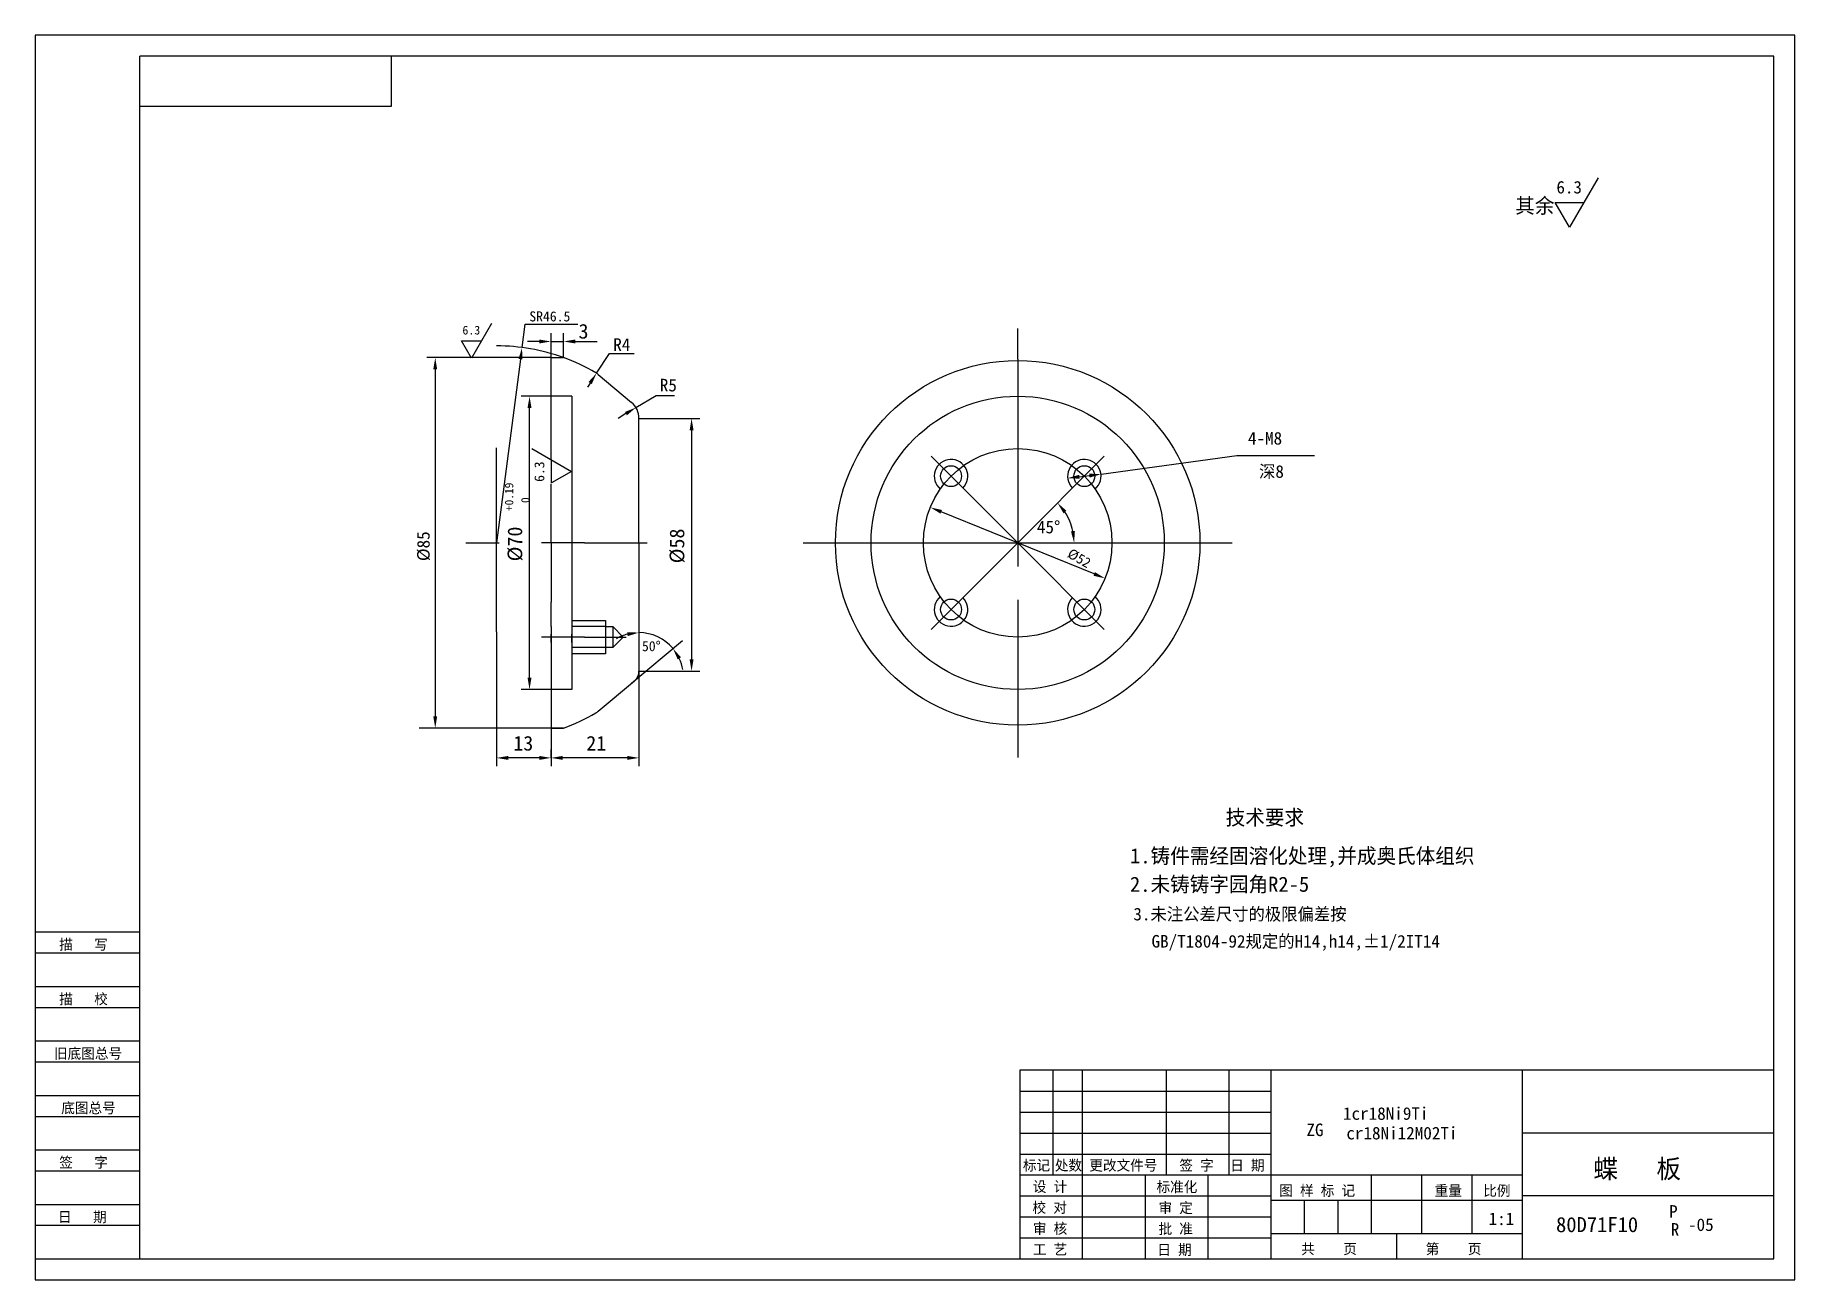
# Model space of a CAD drawing. Header units: metres. Extents: x 0 to 420, y 0 to 297.
import ezdxf

# ---------------------------------------------------------------- set-up
doc = ezdxf.new("R2010")
doc.units = ezdxf.units.M
for name, color, linetype in [('C', 6, 'Continuous'), ('D', 1, 'Continuous'), ('FL', 5, 'Continuous'), ('HA', 5, 'Continuous'), ('T', 7, 'Continuous'), ('TL', 4, 'Continuous')]:
    doc.layers.add(name, color=color, linetype=linetype)

# ---------------------------------------------------------------- blocks, each defined once
blk = doc.blocks.new('TUKUN3')
at = {"layer": 'FL'}
for p, q in [((0, 297), (0, 0)), ((420, 297), (0, 297)), ((420, 0), (420, 297)), ((0, 78), (25, 78)), ((0, 70), (25, 70)), ((0, 65), (25, 65)), ((0, 57), (25, 57)), ((0, 52), (25, 52)), ((243, 25), (243, 50)), ((250, 5), (250, 50)), ((270, 25), (270, 50)), ((285, 25), (285, 50)), ((0, 44), (25, 44)), ((235, 45), (295, 45)), ((0, 39), (25, 39)), ((235, 40), (295, 40)), ((235, 35), (295, 35)), ((0, 31), (25, 31)), ((235, 30), (295, 30)), ((0, 26), (25, 26)), ((280, 5), (280, 25)), ((0, 18), (25, 18)), ((235, 20), (295, 20)), ((0, 13), (25, 13)), ((235, 15), (295, 15)), ((235, 10), (295, 10)), ((0, 0), (420, 0))]:
    blk.add_line(p, q, dxfattribs=at)
at = {"layer": 'TL'}
for p, q in [((25, 5), (25, 292)), ((415, 292), (25, 292)), ((85, 292), (85, 280)), ((415, 5), (415, 292)), ((85, 280), (25, 280)), ((0, 83), (25, 83)), ((235, 50), (235, 5)), ((415, 50), (235, 50)), ((295, 5), (295, 50)), ((355, 5), (355, 50)), ((415, 35), (355, 35)), ((355, 25), (235, 25)), ((265, 5), (265, 25)), ((319, 11), (319, 25)), ((331, 11), (331, 25)), ((343, 11), (343, 25)), ((295, 19), (355, 19)), ((303, 11), (303, 19)), ((311, 11), (311, 19)), ((415, 20), (355, 20)), ((355, 11), (295, 11)), ((325, 5), (325, 11)), ((0, 5), (415, 5))]:
    blk.add_line(p, q, dxfattribs=at)
at = {"layer": 'T'}
for s, p in [('描   写', (5.74, 78.76)), ('描   校', (5.74, 65.76)), ('旧底图总号', (4.49, 52.76)), ('底图总号', (6.22, 39.76)), ('签   字', (5.74, 26.76)), ('标记', (235.75, 26.07)), ('处数', (243.38, 26.07)), ('更改文件号', (251.61, 26.07)), ('签 字', (273.1, 26.07)), ('日 期', (285.23, 26.07)), ('设 计', (238.14, 20.99)), ('标准化', (267.65, 20.93)), ('图 样 标 记', (296.95, 20.04)), ('重量', (334.03, 20.04)), ('比例', (345.64, 20.04)), ('校 对', (238.05, 15.99)), ('审 定', (268.13, 15.93)), ('日   期', (5.45, 13.76)), ('审 核', (238.14, 10.99)), ('批 准', (268.13, 10.93)), ('工 艺', (238.14, 5.99)), ('日 期', (267.84, 5.93)), ('共    页', (302.18, 6.13)), ('第    页', (331.9, 6.13))]:
    blk.add_text(s, height=2.5, dxfattribs=at).set_placement(p)

msp = doc.modelspace()

# ---------------------------------------------------------------- linework, layer by layer
at = {"layer": 'C'}
for p, q in [((234.51, 219.73), (234.51, 227.04)), ((234.51, 219.73), (234.51, 170.18)), ((110.12, 154.65), (110.12, 198.52)), ((234.51, 175.86), (213.86, 196.51)), ((234.51, 175.86), (255.17, 196.51)), ((102.8, 175.86), (110.78, 175.86)), ((131.12, 175.86), (120.86, 175.86)), ((131.12, 175.86), (144.12, 175.86)), ((144.12, 175.86), (146.07, 175.86)), ((183.29, 175.86), (285.73, 175.86)), ((234.51, 175.86), (213.86, 155.2)), ((234.51, 175.86), (255.17, 155.2)), ((234.51, 162.23), (234.51, 124.67)), ((131.12, 153.36), (120.86, 153.36)), ((131.12, 153.36), (133.78, 153.36)), ((133.78, 153.36), (138.59, 153.36)), ((138.59, 153.36), (141.05, 153.36)), ((126.12, 131.66), (123.12, 131.66))]:
    msp.add_line(p, q, dxfattribs=at)
msp.add_circle((234.51, 175.86), 22.5, dxfattribs=at)
at = {"layer": 'D'}
for p, q in [((108.94, 228.22), (104.16, 219.94)), ((116.2, 222.46), (116.92, 228.02)), ((116.92, 228.02), (126.19, 228.02)), ((126.19, 228.02), (129.53, 228.02)), ((104.16, 219.94), (101.77, 224.08)), ((101.77, 224.08), (106.55, 224.08)), ((123.12, 220.05), (93.49, 220.05)), ((115.84, 219.69), (110.12, 175.86)), ((133.99, 216.34), (137.05, 221.03)), ((137.05, 221.03), (140.8, 221.03)), ((140.8, 221.03), (142.93, 221.03)), ((95.49, 217.25), (95.49, 134.46)), ((123.12, 210.86), (116, 210.86)), ((132.46, 213.99), (131.81, 212.99)), ((143.39, 208.14), (148.18, 211.05)), ((148.18, 211.05), (152.61, 211.05)), ((118, 143.66), (118, 208.06)), ((141, 206.69), (139.12, 205.54)), ((144.12, 205.54), (158.68, 205.54)), ((156.68, 202.74), (156.68, 148.04)), ((118.52, 198.38), (127.99, 192.91)), ((123.25, 190.18), (123.25, 195.65)), ((254.4, 192.23), (286.82, 196.68)), ((286.82, 196.68), (305.38, 196.68)), ((127.99, 192.91), (123.25, 190.18)), ((249.23, 191.63), (251.61, 191.9)), ((252.76, 168.44), (216.26, 183.27)), ((128.12, 157.36), (136.12, 157.36)), ((110.12, 154.65), (110.12, 122.54)), ((123.12, 152.06), (123.12, 154.06)), ((128.12, 152.06), (128.12, 154.06)), ((142.35, 142.35), (154.48, 152.53)), ((136.12, 149.36), (128.12, 149.36)), ((123.12, 144.03), (123.12, 140.86)), ((144.12, 145.24), (158.68, 145.24)), ((144.12, 145.24), (144.12, 122.54)), ((123.12, 140.86), (116, 140.86)), ((123.12, 131.66), (91.67, 131.66)), ((123.12, 124.54), (123.12, 126.54)), ((120.32, 124.54), (112.92, 124.54)), ((141.32, 124.54), (125.92, 124.54))]:
    msp.add_line(p, q, dxfattribs=at)
for centre, radius, start, end in [((110.12, 175.86), 47, 70.1, 90), ((218.6, 191.77), 4, 315, 230.1), ((250.42, 191.77), 4, 309.9, 225), ((234.51, 175.86), 13.47, 11.93, 33.07), ((218.6, 159.95), 4, 129.9, 45), ((250.42, 159.95), 4, 135, 50.1), ((144.12, 143.84), 10.6, 105.18, 120.36), ((144.12, 143.84), 10.6, 40, 90), ((144.12, 143.84), 10.6, 9.64, 24.82)]:
    msp.add_arc(centre, radius, start, end, dxfattribs=at)
for points in [[(95.02, 217.25), (95.95, 217.25), (95.49, 220.05)], [(116.3, 219.63), (115.37, 219.75), (116.2, 222.46)], [(132.85, 213.74), (132.07, 214.25), (133.99, 216.34)], [(117.53, 208.06), (118.46, 208.06), (118, 210.86)], [(141.24, 206.29), (140.76, 207.09), (143.39, 208.14)], [(156.21, 202.74), (157.14, 202.74), (156.68, 205.54)], [(249.28, 191.17), (249.18, 192.09), (246.45, 191.31)], [(251.67, 191.44), (251.56, 192.37), (254.4, 192.23)], [(245.44, 182.91), (246.16, 183.5), (244.04, 185.38)], [(216.08, 182.84), (216.44, 183.7), (213.67, 184.32)], [(248.16, 178.69), (247.23, 178.59), (247.98, 175.86)], [(252.59, 168.01), (252.94, 168.88), (255.36, 167.39)], [(141.28, 154.53), (141.41, 153.6), (144.12, 154.44)], [(153.35, 148.04), (154.14, 148.54), (152.24, 150.65)], [(156.21, 148.04), (157.14, 148.04), (156.68, 145.24)], [(117.53, 143.66), (118.46, 143.66), (118, 140.86)], [(95.02, 134.46), (95.95, 134.46), (95.49, 131.66)], [(112.92, 125.01), (112.92, 124.07), (110.12, 124.54)], [(120.32, 125.01), (120.32, 124.07), (123.12, 124.54)], [(125.92, 125.01), (125.92, 124.07), (123.12, 124.54)], [(141.32, 125.01), (141.32, 124.07), (144.12, 124.54)]]:
    msp.add_solid(points, dxfattribs=at)
at = {"layer": 'HA'}
for p, q in [((373.05, 263), (366.22, 251.17)), ((366.22, 251.17), (362.8, 257.09)), ((362.8, 257.09), (369.63, 257.09)), ((120.32, 223.91), (117.52, 223.91)), ((123.12, 220.05), (123.12, 225.91)), ((123.12, 223.91), (126.12, 223.91)), ((126.12, 220.05), (126.12, 225.91)), ((128.92, 223.91), (131.72, 223.91)), ((131.72, 223.91), (134.15, 223.91))]:
    msp.add_line(p, q, dxfattribs=at)
for points in [[(120.32, 224.38), (120.32, 223.44), (123.12, 223.91)], [(128.92, 224.38), (128.92, 223.44), (126.12, 223.91)]]:
    msp.add_solid(points, dxfattribs=at)
at = {"layer": 'TL'}
for p, q in [((123.12, 205.86), (123.12, 220.05)), ((123.12, 220.05), (126.12, 220.05)), ((134.38, 216.05), (142.34, 209.38)), ((128.12, 210.86), (123.12, 210.86)), ((128.12, 210.86), (128.12, 175.86)), ((123.12, 195.84), (123.12, 205.86)), ((144.12, 175.86), (144.12, 205.54)), ((123.12, 175.86), (123.12, 189.98)), ((123.12, 175.86), (123.12, 161.73)), ((128.12, 175.86), (128.12, 157.36)), ((144.12, 175.86), (144.12, 145.24)), ((123.12, 155.87), (123.12, 161.73)), ((123.12, 155.87), (123.12, 145.86)), ((128.12, 157.36), (128.12, 149.36)), ((136.12, 155.86), (128.12, 155.86)), ((136.12, 157.36), (136.12, 155.86)), ((136.12, 155.86), (137.85, 155.86)), ((136.12, 155.86), (136.12, 150.86)), ((137.85, 155.86), (137.85, 150.86)), ((137.85, 155.86), (140.35, 153.36)), ((140.35, 153.36), (137.85, 150.86)), ((136.12, 150.86), (128.12, 150.86)), ((128.12, 149.36), (128.12, 140.86)), ((137.85, 150.86), (136.12, 150.86)), ((136.12, 150.86), (136.12, 149.36)), ((123.12, 145.86), (123.12, 131.66)), ((134.38, 135.66), (143.05, 142.94)), ((123.12, 140.86), (123.12, 122.54)), ((128.12, 140.86), (123.12, 140.86)), ((123.12, 131.66), (126.12, 131.66))]:
    msp.add_line(p, q, dxfattribs=at)
for centre, radius in [((234.51, 175.86), 43.5), ((234.51, 175.86), 35), ((218.6, 191.77), 2.5), ((250.42, 191.77), 2.5), ((218.6, 159.95), 2.5), ((250.42, 159.95), 2.5)]:
    msp.add_circle(centre, radius, dxfattribs=at)
for centre, radius, start, end in [((110.12, 175.86), 47, 59.72, 70.1), ((131.81, 212.99), 4, 50, 59.72), ((139.12, 205.54), 5, 0, 50), ((141.12, 145.24), 3, 310, 0), ((110.12, 175.86), 47, 289.9, 300.28), ((131.81, 138.72), 4, 300.28, 310)]:
    msp.add_arc(centre, radius, start, end, dxfattribs=at)

# ---------------------------------------------------------------- block references
at = {"layer": 'D'}
msp.add_blockref('TUKUN3', (0, 0), dxfattribs=at)

# ---------------------------------------------------------------- texts
for s, height, p in [('其余', 3.6, (353.27, 254.52)), ('SR46.5', 2.4, (117.94, 228.7)), ('6.3', 2.08, (101.98, 225.58)), ('R4', 3, (137.98, 221.68)), ('R5', 3, (149.08, 212)), ('4-M8', 3, (289.47, 199.32)), ('深8', 3, (292.12, 191.38)), ('45%%d', 3, (239.1, 178.13)), ('50%%d', 2.4, (144.83, 150.01)), ('13', 3.5, (114.12, 126.29)), ('21', 3.5, (131.54, 126.29)), ('技术要求', 3.6, (284.15, 108.54)), ('1.铸件需经固溶化处理,并成奥氏体组织', 3.6, (261.33, 99.37)), ('2.未铸铸字园角R2-5', 3.6, (261.31, 92.59)), ('3.未注公差尺寸的极限偏差按', 3, (262.12, 85.77)), ('GB/T1804-92规定的H14,h14,%%P1/2IT14', 3, (266.45, 79.28)), ('1cr18Ni9Ti', 3, (312.16, 38.18)), ('ZG', 3, (303.43, 34.29)), ('cr18Ni12M02Ti', 3, (312.96, 33.5)), ('蝶   板', 4.5, (371.94, 24.25)), ('P', 3, (389.99, 14.81)), ('1:1', 3, (346.91, 13.06)), ('80D71F10', 3.6, (363.01, 11.37)), ('R', 3, (390.38, 10.52)), ('-05', 3, (394.51, 11.65))]:
    msp.add_text(s, height=height, dxfattribs=at).set_placement(p)
for s, height, rotation, p in [('6.3', 2.38, 90, (121.53, 190.42)), ('+0.19', 2, 90, (114.11, 183.43)), ('0', 2, 90, (118, 185.37)), ('%%c85', 3, 90, (94.15, 171.5)), ('%%c70', 3.5, 90, (116.25, 171.44)), ('%%C58', 3.5, 90, (154.93, 170.97)), ('%%c52', 2.4, 330, (246.15, 172.61))]:
    msp.add_text(s, height=height, rotation=rotation, dxfattribs=at).set_placement(p)
at = {"layer": 'HA'}
for s, height, p in [('6.3', 2.98, (363.1, 259.24)), ('3', 3.5, (129.69, 224.6))]:
    msp.add_text(s, height=height, dxfattribs=at).set_placement(p)

doc.saveas('drawing.dxf')
